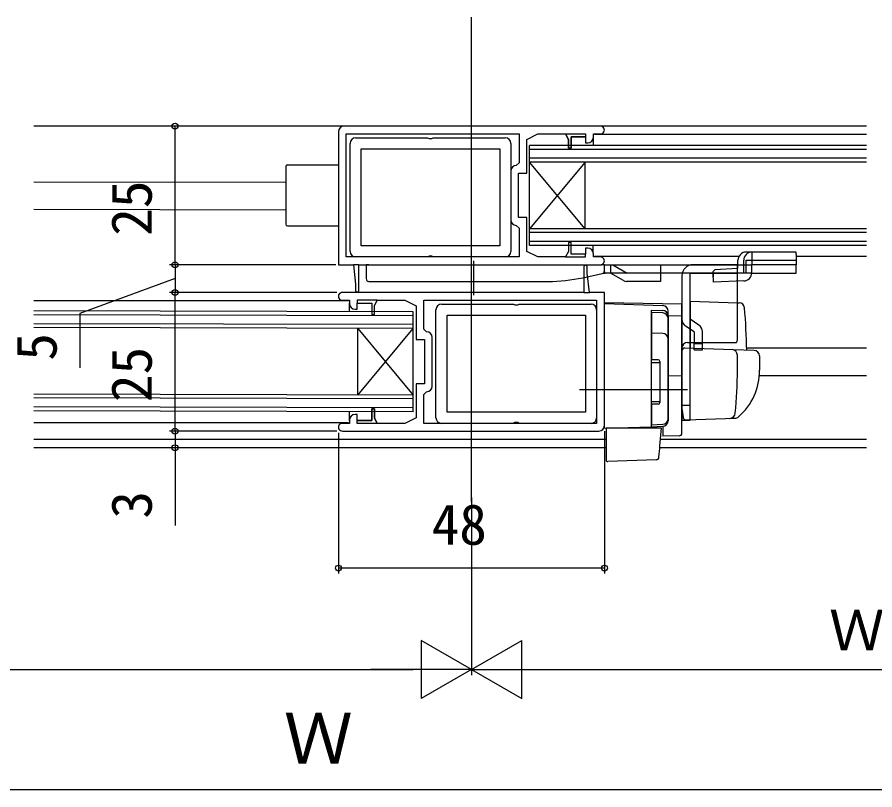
# Model space of a CAD drawing. Units: millimetres, scale not verified. Extents: x -438 to 438, y -652 to 648.
# Drawn here: x -219.5 to -64.7, y -532.2 to -392.8 of the extents above; entities that cross this region are included whole.
import ezdxf
from ezdxf.enums import TextEntityAlignment as Align

# ---------------------------------------------------------------- set-up
doc = ezdxf.new("R2010")
doc.units = ezdxf.units.MM
doc.header["$LTSCALE"] = 4
for name, color, linetype in [('0-2_YKK_11', 7, 'Continuous'), ('0-3_YKK_12', 2, 'Continuous'), ('0-4_YKK_13', 4, 'Continuous'), ('0-6_YKK_D', 6, 'Continuous')]:
    doc.layers.add(name, color=color, linetype=linetype)
doc.styles.add('ＭＳ ゴシック', font='')
doc.styles.get('ＭＳ ゴシック').set_extended_font_data('MS Gothic')

msp = doc.modelspace()

# ---------------------------------------------------------------- linework, layer by layer
at = {"layer": '0-2_YKK_11'}
for p, q in [((-114.2, -412.499), (-160.5, -412.499)), ((-159.4, -435.099), (-159.4, -415.599)), ((-130.4, -415.599), (-130.4, -435.099)), ((-130.4, -420.599), (-130.4, -429.399)), ((-143.9, -465.099), (-143.9, -445.599)), ((-114.9, -445.599), (-114.9, -465.099)), ((-144.6, -459.399), (-144.6, -450.599)), ((-160.8, -467.499), (-114.5, -467.499))]:
    msp.add_line(p, q, dxfattribs=at)
for points in [[(-161.5, -413.499), (-161.5, -437.499), (-158.8, -437.499), (-158.4, -440.999), (-158.4, -442.199), (-158.1, -442.499), (-157.8, -442.199), (-157.8, -437.499), (-158.8, -437.499), (-158.4, -440.999), (-158.4, -442.199), (-158.1, -442.499), (-157.8, -442.199), (-157.8, -437.499), (-114.2, -437.499)], [(-128.9, -436.099), (-160.1, -436.099), (-160.1, -413.899), (-128.9, -413.899), (-128.9, -419.099), (-129.4, -419.599)], [(-158.4, -414.599), (-145.42, -414.599), (-145.16, -414.749), (-144.64, -414.749), (-144.38, -414.599), (-131.4, -414.599)], [(-116.5, -434.499), (-116.9, -434.499), (-116.9, -435.599), (-119.5, -435.599), (-119.5, -433.499), (-120, -433.499), (-120, -435.099), (-120.5, -436.099), (-125.5, -436.099), (-127.5, -435.099), (-127.5, -428.999), (-129, -428.999), (-129, -420.999), (-127.5, -420.999), (-127.5, -414.899), (-125.5, -413.899), (-120.5, -413.899), (-120, -414.899), (-120, -416.499), (-119.5, -416.499), (-119.5, -414.399), (-116.9, -414.399), (-116.9, -415.499), (-116.5, -415.499)], [(-115.5, -414.499), (-115.5, -413.899), (-114.2, -413.899)], [(-129.4, -430.399), (-128.9, -430.899), (-128.9, -436.099)], [(-131.4, -436.099), (-144.38, -436.099), (-144.64, -435.949), (-145.16, -435.949), (-145.42, -436.099), (-158.4, -436.099)], [(-114.2, -436.099), (-115.5, -436.099), (-115.5, -435.499)], [(-113.5, -466.499), (-113.5, -442.499), (-116.2, -442.499), (-116.6, -438.999), (-116.6, -437.799), (-116.9, -437.499), (-117.2, -437.799), (-117.2, -442.499), (-116.2, -442.499), (-116.6, -438.999), (-116.6, -437.799), (-116.9, -437.499), (-117.2, -437.799), (-117.2, -442.499), (-160.8, -442.499)], [(-160.8, -443.899), (-159.5, -443.899), (-159.5, -444.499)], [(-158.5, -445.499), (-158.1, -445.499), (-158.1, -444.399), (-155.5, -444.399), (-155.5, -446.499), (-155, -446.499), (-155, -444.899), (-154.5, -443.899), (-149.5, -443.899), (-147.5, -444.899), (-147.5, -450.999), (-146, -450.999), (-146, -458.999), (-147.5, -458.999), (-147.5, -465.099), (-149.5, -466.099), (-154.5, -466.099), (-155, -465.099), (-155, -463.499), (-155.5, -463.499), (-155.5, -465.599), (-158.1, -465.599), (-158.1, -464.499), (-158.5, -464.499)], [(-146.1, -443.899), (-114.9, -443.899), (-114.9, -466.099), (-146.1, -466.099), (-146.1, -460.899), (-145.6, -460.399)], [(-145.6, -449.599), (-146.1, -449.099), (-146.1, -443.899)], [(-142.9, -444.599), (-129.92, -444.599), (-129.66, -444.749), (-129.14, -444.749), (-128.88, -444.599), (-115.9, -444.599)], [(-159.5, -465.499), (-159.5, -466.099), (-160.8, -466.099)], [(-115.9, -466.099), (-128.88, -466.099), (-129.14, -465.949), (-129.66, -465.949), (-129.92, -466.099), (-142.9, -466.099)]]:
    msp.add_lwpolyline(points, dxfattribs=at)
for points in [[(-120.5, -413.899), (-116.9, -413.899), (-116.9, -414.399), (-119.5, -414.399), (-119.5, -416.499), (-120, -416.499), (-120, -414.899)], [(-157.4, -416.599), (-132.4, -416.599), (-132.4, -434.099), (-157.4, -434.099)], [(-120.5, -436.099), (-116.9, -436.099), (-116.9, -435.599), (-119.5, -435.599), (-119.5, -433.499), (-120, -433.499), (-120, -435.099)], [(-154.5, -443.899), (-158.1, -443.899), (-158.1, -444.399), (-155.5, -444.399), (-155.5, -446.499), (-155, -446.499), (-155, -444.899)], [(-141.9, -446.599), (-116.9, -446.599), (-116.9, -464.099), (-141.9, -464.099)], [(-154.5, -466.099), (-158.1, -466.099), (-158.1, -465.599), (-155.5, -465.599), (-155.5, -463.499), (-155, -463.499), (-155, -465.099)]]:
    msp.add_lwpolyline(points, close=True, dxfattribs=at)
for centre, radius, start, end in [((-160.5, -413.499), 1, 90.00001, 179.99999), ((-114.2, -413.199), 0.7, 269.99999, 90.00001), ((-158.4, -415.599), 1, 90.00001, 179.99999), ((-131.4, -415.599), 1, 0.00001, 89.99999), ((-116.5, -414.499), 1, 270.00001, 359.99999), ((-129.4, -420.599), 1, 90.00001, 179.99999), ((-129.4, -429.399), 1, 180.00001, 269.99999), ((-116.5, -435.499), 1, 0.00001, 89.99999), ((-158.4, -435.099), 1, 180.00001, 269.99999), ((-131.4, -435.099), 1, 270.00001, 359.99999), ((-114.2, -436.799), 0.7, 269.99999, 90.00001), ((-160.8, -443.199), 0.7, 89.99999, 270.00001), ((-158.5, -444.499), 1, 180.00001, 269.99999), ((-142.9, -445.599), 1, 90.00001, 179.99999), ((-115.9, -445.599), 1, 0.00001, 89.99999), ((-145.6, -450.599), 1, 0.00001, 89.99999), ((-145.6, -459.399), 1, 270.00001, 359.99999), ((-158.5, -465.499), 1, 90.00001, 179.99999), ((-142.9, -465.099), 1, 180.00001, 269.99999), ((-115.9, -465.099), 1, 270.00001, 359.99999), ((-160.8, -466.799), 0.7, 89.99999, 270.00001), ((-114.5, -466.499), 1, 270.00001, 359.99999)]:
    msp.add_arc(centre, radius, start, end, dxfattribs=at)
at = {"layer": '0-3_YKK_12'}
for p, q in [((-137.5, -480.212), (-137.5, -392.843)), ((-66.191, -412.5), (-216.5, -412.5)), ((-115.5, -416), (-115.5, -414.399)), ((-66.191, -413.998), (-115.297, -413.998)), ((-66.191, -416), (-127, -416)), ((-127, -434), (-127, -416)), ((-66.191, -416.7), (-127, -416.7)), ((-66.191, -418.3), (-127, -418.3)), ((-66.191, -419), (-127, -419)), ((-117, -431), (-127, -419)), ((-117, -419), (-127, -431)), ((-117, -431), (-117, -419)), ((-171, -422.633), (-216.5, -422.58)), ((-216.5, -427.49), (-171, -427.563)), ((-66.191, -431), (-127, -431)), ((-66.191, -431.7), (-127, -431.7)), ((-66.191, -433.3), (-127, -433.3)), ((-66.191, -434), (-127, -434)), ((-115.513, -435.339), (-115.514, -434)), ((-89.227, -436), (-115.299, -436)), ((-66.191, -436), (-78.9, -436)), ((-159.697, -444.002), (-216.5, -444)), ((-148, -446), (-216.5, -445.829)), ((-159.491, -445.971), (-159.502, -444.353)), ((-148, -446.7), (-216.5, -446.529)), ((-148, -464), (-148, -446)), ((-148, -448.3), (-216.5, -448.129)), ((-148, -449), (-216.5, -448.829)), ((-158, -461), (-158, -449)), ((-158, -461), (-148, -449)), ((-158, -449), (-148, -461)), ((-87.827, -452.5), (-66.191, -452.5)), ((-85.536, -457.5), (-66.191, -457.5)), ((-148, -461), (-216.5, -460.829)), ((-148, -461.7), (-216.5, -461.529)), ((-148, -463.296), (-216.5, -463.128)), ((-148, -464), (-216.5, -463.829)), ((-159.501, -465.632), (-159.501, -463.97)), ((-159.704, -466.002), (-216.5, -466.002)), ((-113.2, -469), (-216.5, -469)), ((-66.191, -469), (-103.375, -469)), ((-113.2, -470.5), (-216.5, -470.5)), ((-66.191, -470.5), (-103.506, -470.5))]:
    msp.add_line(p, q, dxfattribs=at)
at = {"layer": '0-4_YKK_13'}
for p, q in [((-170.7, -419.5), (-161.534, -419.5)), ((-171, -419.8), (-171, -430.2)), ((-170.7, -430.5), (-161.534, -430.5)), ((-86.9, -435.199), (-87.9, -435.199)), ((-86.9, -435.639), (-86.9, -437.499)), ((-78.9, -435.639), (-78.9, -435.199)), ((-78.9, -435.639), (-78.9, -437.499)), ((-156.5, -437.499), (-156.5, -439.999)), ((-156, -437.499), (-156.5, -437.499)), ((-156, -437.499), (-114, -437.499)), ((-137.1, -436.799), (-137.1, -442.999)), ((-113.5, -437.499), (-86.9, -437.499)), ((-112.4, -437.499), (-112.4, -438.999)), ((-111.998, -437.499), (-109.398, -438.999)), ((-103.4, -437.499), (-103.4, -438.999)), ((-89.5, -437.499), (-97.5, -437.499)), ((-89.5, -450.999), (-89.5, -437.499)), ((-89.4, -437.499), (-89.4, -436.699)), ((-89.4, -438.199), (-89.4, -437.499)), ((-88.366, -437.499), (-88.366, -436.699)), ((-88.366, -438.909), (-88.366, -437.499)), ((-87.9, -436.699), (-86.9, -436.699)), ((-87.9, -438.999), (-87.9, -436.699)), ((-86.9, -436.699), (-78.9, -436.699)), ((-86.9, -438.91), (-86.9, -437.499)), ((-117.392, -439.833), (-113.895, -439.084)), ((-113.655, -438.999), (-113.706, -438.999)), ((-113.55, -438.849), (-113.655, -438.999)), ((-113.655, -438.999), (-113.345, -438.999)), ((-113.45, -438.849), (-113.55, -438.849)), ((-113.345, -438.999), (-113.45, -438.849)), ((-86.9, -438.999), (-113.345, -438.999)), ((-110.032, -440.366), (-112.4, -438.999)), ((-103.4, -438.999), (-103.4, -440.499)), ((-99.5, -439.499), (-99.5, -447.326)), ((-98, -438.999), (-89.5, -438.999)), ((-98, -451.499), (-98, -438.999)), ((-93.6, -438.39), (-93.891, -438.699)), ((-93.882, -438.999), (-93.891, -438.699)), ((-93.831, -440.639), (-93.882, -438.999)), ((-89.4, -438.199), (-93.6, -438.39)), ((-156, -440.499), (-123.678, -440.499)), ((-103.4, -440.499), (-109.532, -440.499)), ((-88.354, -440.409), (-93.831, -440.639)), ((-98, -444.052), (-98, -451.499)), ((-98, -444.052), (-89.5, -444.349)), ((-113.5, -466.999), (-113.5, -444.299)), ((-113.5, -444.299), (-99.5, -444.544)), ((-113.5, -444.499), (-102.965, -444.867)), ((-105, -445.667), (-102.965, -445.73)), ((-105, -449.323), (-105, -445.667)), ((-99.5, -445), (-99.5, -444.988)), ((-99.5, -445.2), (-99.5, -445)), ((-89.5, -444.349), (-89.173, -444.36)), ((-105, -446.125), (-105, -454.643)), ((-102.965, -446.196), (-105, -446.125)), ((-102, -446.732), (-102, -445.867)), ((-102, -446.732), (-102, -465.632)), ((-99.5, -446.772), (-102, -446.738)), ((-102, -465.273), (-102, -447.196)), ((-99.5, -447.326), (-99.5, -465.499)), ((-96.455, -448.38), (-98, -447.326)), ((-97.3, -449.619), (-98.845, -448.566)), ((-105, -450.287), (-105, -449.323)), ((-102.965, -449.896), (-105, -449.825)), ((-97.3, -449.619), (-97.3, -451.499)), ((-98.5, -451.499), (-89.634, -451.499)), ((-98, -451.499), (-98, -452.552)), ((-97.3, -452.826), (-97.3, -451.499)), ((-95.8, -451.75), (-97.3, -451.75)), ((-99.5, -453.017), (-99.5, -463.499)), ((-90.252, -452.822), (-98.983, -452.517)), ((-86.465, -452.955), (-90.252, -452.822)), ((-103.8, -454.643), (-105, -454.643)), ((-103.5, -454.943), (-103.5, -462.343)), ((-89.5, -456.499), (-89.5, -453.797)), ((-85.5, -453.954), (-85.5, -456.499)), ((-105, -455.143), (-103.5, -455.143)), ((-99.5, -456.799), (-99.5, -456.199)), ((-102, -457.499), (-99.5, -457.543)), ((-99.5, -457.799), (-99.5, -457.199)), ((-118, -459.999), (-98.5, -459.999)), ((-99.5, -460.799), (-99.5, -460.199)), ((-99.5, -461.799), (-99.5, -461.199)), ((-99.5, -461.799), (-99.5, -461.199)), ((-99.5, -461.799), (-99.5, -461.199)), ((-105, -462.143), (-103.5, -462.143)), ((-105, -462.643), (-105, -466.343)), ((-103.8, -462.643), (-105, -462.643)), ((-99.5, -461.799), (-99.5, -463.499)), ((-99.5, -461.799), (-99.5, -463.499)), ((-99.5, -462.799), (-98, -462.799)), ((-99.5, -463.499), (-99.462, -463.754)), ((-99.462, -463.754), (-99.268, -465.048)), ((-98.756, -465.473), (-89.927, -465.165)), ((-90.759, -465.194), (-89.911, -465.165)), ((-105, -466.343), (-102.965, -466.272)), ((-105, -466.703), (-102.965, -466.632)), ((-102.965, -466.632), (-102.965, -468.416)), ((-99.991, -468.364), (-102.965, -468.416)), ((-103.516, -470.61), (-103.476, -470.153)), ((-113.2, -470.978), (-113.2, -472.689)), ((-103.657, -472.227), (-103.516, -470.61)), ((-104.138, -472.683), (-112.89, -472.989))]:
    msp.add_line(p, q, dxfattribs=at)
for points in [[(-78.9, -435.199), (-86.9, -435.199), (-86.9, -435.639)], [(-113.5, -438.595), (-113.5, -437.499), (-114, -437.499)], [(-86.9, -438.999), (-78.9, -438.999), (-78.9, -437.499), (-86.9, -437.499)], [(-99.5, -457.543), (-99.5, -446.772), (-99.5, -444.544)], [(-113.5, -466.999), (-105, -466.703), (-105, -465.703), (-105, -450.287)], [(-97.3, -452.826), (-95.8, -452.826), (-95.8, -451.499), (-95.8, -449.619)], [(-99.5, -465.499), (-98, -465.499), (-98, -451.499)], [(-99.5, -467.864), (-99.5, -460.853), (-99.5, -457.999), (-99.5, -457.543)], [(-103.231, -466.999), (-113.2, -466.999), (-113.2, -470.342), (-113.2, -470.978)], [(-103.476, -470.153), (-103.2, -466.999), (-103.231, -466.999)]]:
    msp.add_lwpolyline(points, dxfattribs=at)
for centre, radius, start, end in [((-170.7, -419.8), 0.3, 90, 180), ((-170.7, -430.2), 0.3, 180, 270), ((-87.9, -436.699), 1.5, 90, 180), ((-86.883, -436.683), 1.483, 90.65815, 180.64336), ((-97.5, -439.499), 2, 90, 180), ((-114, -438.595), 0.5, 282.09476, 0), ((-88.4, -438.91), 1.5, 271.76239, 0), ((-156, -439.999), 0.5, 180, 270), ((-123.678, -410.499), 30, 270, 282.09476), ((-109.532, -439.499), 1, 240.02, 270), ((-103, -446.729), 1, 359.81439, 88.02469), ((-103, -445.867), 1, 0, 88), ((-89.208, -445.359), 1, 4.8508, 88), ((-202.8, -454.999), 115, 1.04239, 4.8508), ((-103, -447.196), 1, 0, 88), ((-98, -447.326), 1.5, 180, 235.71312), ((-97.3, -449.619), 1.5, 0, 55.71312), ((-103, -450.896), 1, 0, 88), ((-98.5, -452.499), 1, 90, 180), ((-90.5, -450.999), 1, 330, 0), ((-99, -453.017), 0.5, 88, 180), ((-90.5, -453.797), 1, 0, 88), ((-86.5, -453.954), 1, 0, 88), ((-103.8, -454.943), 0.3, 0, 90), ((-170.5, -456.487), 81, 354.46939, 359.99144), ((-96.5, -456.599), 11, 310.82814, 0.5186), ((-103.8, -462.343), 0.3, 270, 0), ((-90.872, -464.198), 1, 272, 354.46939), ((-103, -465.273), 1, 272, 0), ((-103, -465.632), 1, 272, 0), ((-98.773, -464.974), 0.5, 188.53077, 272), ((-89.962, -464.166), 1, 272, 310.82814), ((-100, -467.864), 0.5, 271, 0), ((-100, -467.864), 0.5, 343.42965, 0), ((-112.9, -472.689), 0.3, 180, 272), ((-104.155, -472.183), 0.5, 271.97301, 355)]:
    msp.add_arc(centre, radius, start, end, dxfattribs=at)
msp.add_ellipse((-89.9, -438.199), major_axis=(0, 9.5), ratio=0.421053, start_param=1.6551067, end_param=1.7293546, dxfattribs=at)
at = {"layer": '0-6_YKK_D'}
for p, q in [((-161.5, -412.499), (-192, -412.499)), ((-191, -437.499), (-191, -412.499)), ((-162, -437.499), (-192, -437.499)), ((-162, -437.499), (-192, -437.499)), ((-191, -437.499), (-191, -442.499)), ((-161.8, -442.499), (-192, -442.499)), ((-161.8, -442.499), (-192, -442.499)), ((-191, -467.499), (-191, -442.499)), ((-191, -467.499), (-191, -465.374)), ((-161.8, -467.499), (-192, -467.499)), ((-161.8, -467.499), (-192, -467.499)), ((-191, -467.499), (-191, -470.5)), ((-113.5, -467.499), (-113.5, -493.2)), ((-161.5, -467.799), (-161.5, -493.2)), ((-162.5, -470.5), (-192, -470.5)), ((-191, -470.5), (-191, -484.545)), ((-137.5, -479.497), (-137.5, -511.5)), ((-137.5, -479.497), (-137.5, -511.5)), ((-113.5, -492.2), (-161.5, -492.2)), ((-137.5, -510.5), (-146.593, -505.25)), ((-146.593, -505.25), (-146.593, -515.75)), ((-137.5, -510.5), (-128.407, -505.25)), ((-128.407, -515.75), (-128.407, -505.25)), ((-327, -510.5), (-148, -510.5)), ((-137.5, -510.5), (-155.687, -510.5)), ((-137.5, -510.5), (-146.593, -515.75)), ((-137.5, -510.5), (-128.407, -515.75)), ((-137.5, -510.5), (-119.313, -510.5)), ((-127, -510.5), (2, -510.5)), ((3.75, -532.2), (-328.75, -532.2))]:
    msp.add_line(p, q, dxfattribs=at)
msp.add_lwpolyline([(-191, -439.999), (-208.171, -446.267), (-208.171, -456.063)], dxfattribs=at)
for centre in [(-191, -412.499), (-191, -437.499), (-191, -437.499), (-191, -442.499), (-191, -442.499), (-191, -467.499), (-191, -467.499), (-191, -470.5), (-161.5, -492.2), (-113.5, -492.2)]:
    msp.add_circle(centre, 0.531, dxfattribs=at)

# ---------------------------------------------------------------- texts
at = {"layer": '0-6_YKK_D', "style": 'ＭＳ ゴシック'}
for s, p in [('25', (-193, -432.272)), ('5', (-210.171, -454.801)), ('25', (-193, -462.272)), ('3', (-193, -483.284))]:
    msp.add_text(s, height=7.331, rotation=90, dxfattribs=at).set_placement(p, align=Align.BOTTOM_LEFT)
for s, height, p in [('48', 7.331, (-144.687, -490.2)), ('Ｗ2', 7.331, (-72.955, -509.25)), ('Ｗ', 9.164, (-171.378, -530.2))]:
    msp.add_text(s, height=height, dxfattribs=at).set_placement(p, align=Align.BOTTOM_LEFT)

doc.saveas('drawing.dxf')
